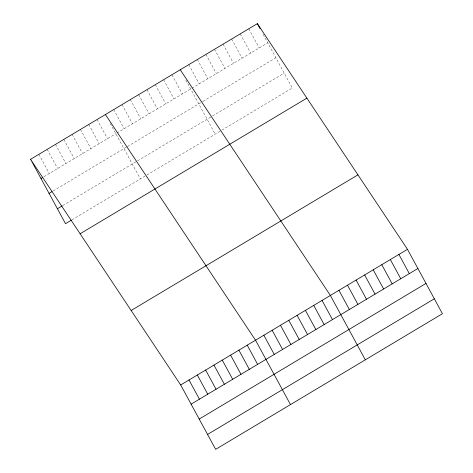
<?xml version="1.0" encoding="UTF-8"?>
<svg xmlns="http://www.w3.org/2000/svg" width="473" height="473" viewBox="0 0 473 473"><rect width="100%" height="100%" fill="white"/><g stroke="black" fill="none" stroke-linecap="round" stroke-linejoin="round"><path stroke-width="0.35" stroke-dasharray="2.37 1.77" d="M43.948 176.695L115.814 133.711M117.002 133.002L190.654 88.948M191.878 88.215L267.765 42.83M53.23 190.903L126.882 146.849M127.479 146.494L202.426 101.671M203.035 101.305L275.86 57.747M62.767 205.56L137.01 161.151M137.602 160.796L211.993 116.305M212.608 115.938L284.208 73.114M72.05 219.768L146.299 175.359M146.89 175.004L221.317 130.489M221.932 130.122L292.308 88.031L262.905 33.879M248.78 28.776L259.198 47.956M240.213 33.896L250.631 53.077M231.646 39.023L242.058 58.203M223.079 44.149L233.491 63.329M214.511 49.269L224.923 68.449M205.944 54.395L216.356 73.575M197.377 59.521L207.789 78.701M188.81 64.647L199.222 83.822M185.794 79.996L215.197 134.149M171.924 74.74L182.341 93.92M163.611 79.718L174.023 98.898M155.298 84.691L165.71 103.871M146.979 89.663L157.391 108.843M138.666 94.635L149.078 113.816M130.347 99.608L140.765 118.788M122.034 104.586L132.446 123.766M113.715 109.559L124.133 128.739M110.262 123.483L140.357 178.912M97.089 119.503L107.501 138.684M88.77 124.482L99.182 143.656M80.457 129.454L90.869 148.634M72.138 134.427L82.556 153.607M63.825 139.399L74.237 158.579M55.507 144.371L65.924 163.552M47.194 149.35L57.605 168.524M38.875 154.322L49.293 173.502"/><path stroke-width="0.71" d="M30.562 159.295L257.347 23.65L407.484 249.324L442.438 313.705L215.653 449.35L180.692 384.969L30.562 159.295L65.516 223.676L71.458 220.122M40.974 178.475L42.759 177.41M49.074 193.392L52.042 191.612M57.416 208.759L62.17 205.915M80.108 233.768L306.894 98.124M131.151 310.495L357.937 174.85M180.692 384.969L407.484 249.324M191.11 404.149L417.896 268.504M199.21 419.066L425.996 283.422M207.552 434.433L434.338 298.788M180.243 69.768L330.373 295.442L365.327 359.823M105.402 114.531L255.532 340.205L290.493 404.586M398.916 254.45L409.328 273.631M390.349 259.576L400.761 278.751M257.347 23.65L260.126 28.764M381.782 264.697L392.194 283.877M373.215 269.823L383.627 289.003M364.648 274.949L375.059 294.129M356.074 280.069L366.492 299.249M347.507 285.195L357.925 304.375M338.94 290.321L349.358 309.502M322.06 300.42L332.472 319.6M313.741 305.392L324.159 324.573M305.428 310.365L315.84 329.545M297.115 315.337L307.527 334.517M288.796 320.31L299.208 339.49M280.483 325.288L290.895 344.468M272.164 330.26L282.582 349.441M263.851 335.233L274.263 354.413M247.219 345.184L257.631 364.358M238.906 350.156L249.318 369.336M230.588 355.128L240.999 374.309M222.275 360.101L232.686 379.281M213.956 365.073L224.373 384.253M205.643 370.052L216.055 389.226M197.324 375.024L207.742 394.204M189.011 379.996L199.423 399.177"/></g></svg>
